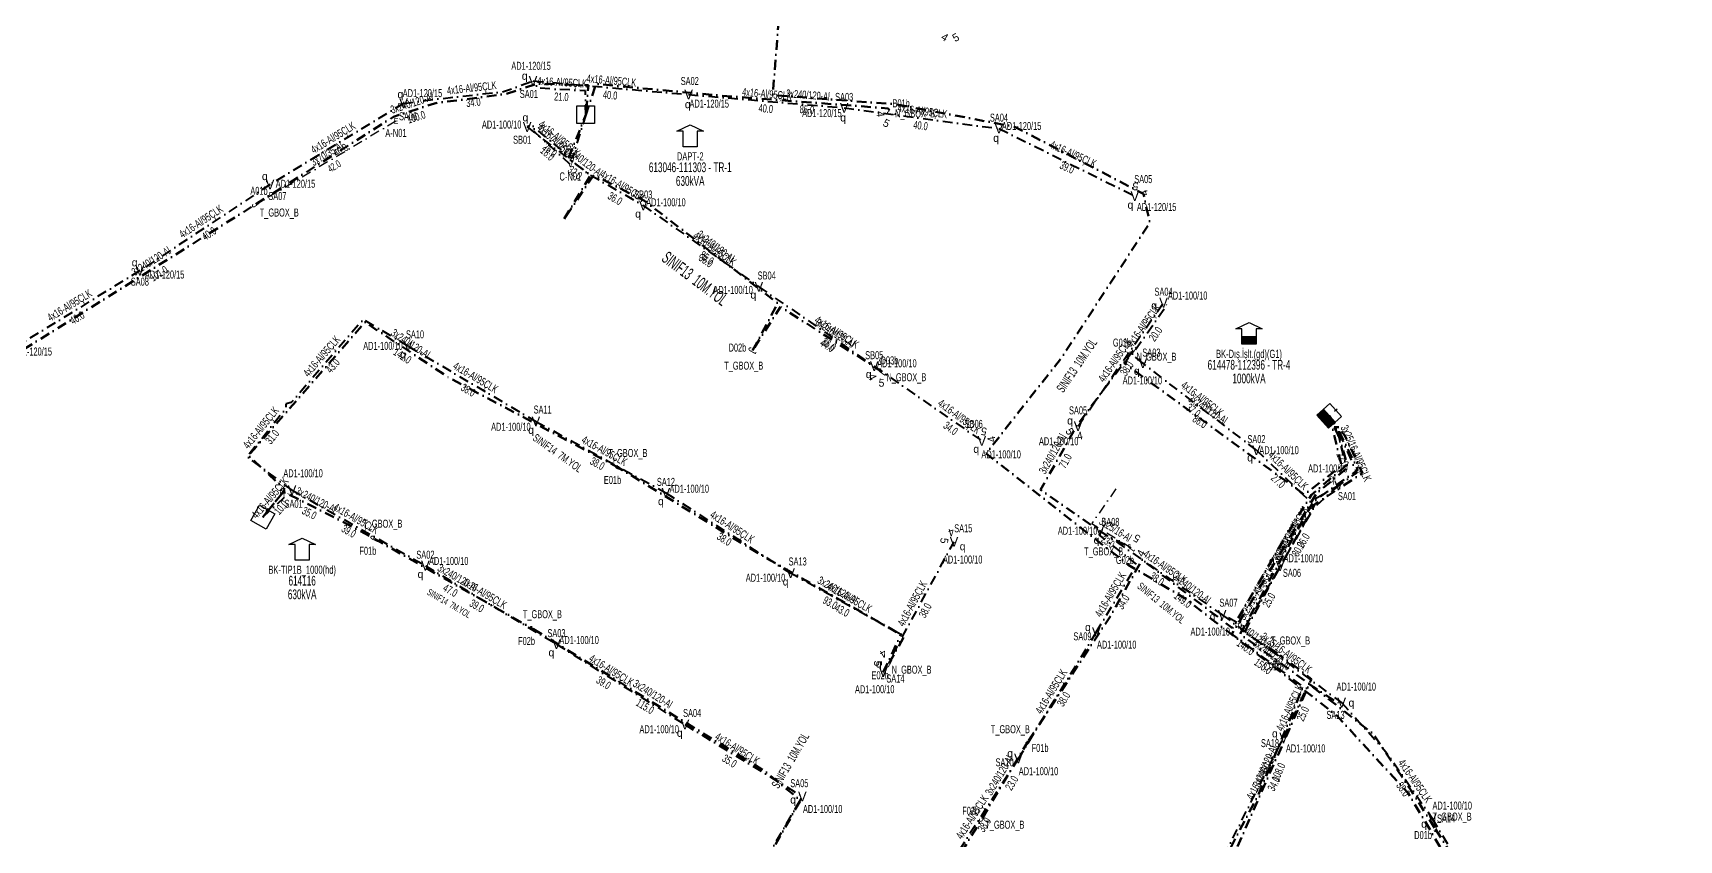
# Model space of a CAD drawing. Header units: millimetres. Extents: x 407682 to 413427, y 4045444 to 4048063.
# Drawn here: x 409132.9 to 409554.6, y 4046983.3 to 4047190 of the extents above; entities that cross this region are included whole.
import ezdxf
from ezdxf.enums import TextEntityAlignment as Align

# ---------------------------------------------------------------- set-up
doc = ezdxf.new("R2010")
doc.units = ezdxf.units.MM
doc.linetypes.add('DASHDOT', pattern=[5, 2.5, -1.25, 0, -1.25])
doc.linetypes.add('DASHED2', pattern=[0])
for name, color, linetype, lineweight in [('DIREK_AYD_YENI', 152, 'Continuous', 25), ('DIREK_BOX_YENI', 5, 'Continuous', 25), ('HAT_ABH_YERALTI_YENI', 6, 'DASHDOT', 80), ('HAT_ABONE_YERALTI_YENI', 30, 'DASHDOT', 30), ('HAT_AYD_YERALTI_YENI', 4, 'DASHDOT', 40), ('HAT_BOX_YERALTI_YENI', 5, 'DASHDOT', 50), ('KULLANICI', 1, 'Continuous', 25), ('NODE_ABONE_YENI', 5, 'Continuous', 25), ('NODE_AYD_YENI', 5, 'Continuous', 25), ('TRAFO_ILERDE', 5, 'DASHED2', 30), ('TRAFO_MEVCUT', 5, 'Continuous', 30)]:
    doc.layers.add(name, color=color, linetype=linetype, lineweight=lineweight)
doc.styles.add('Direk', font='B_CAD')
doc.styles.get("Standard").update_dxf_attribs({"font": 'Arial'})

# ---------------------------------------------------------------- blocks, each defined once
blk = doc.blocks.new('MEV_BINA_KARE')
at = {"layer": 'TRAFO_MEVCUT', "linetype": 'Continuous'}
for p, q in [((-2.25, -2.25), (-2.25, 2.25)), ((-2.25, 2.25), (2.25, 2.25)), ((0, 1.8), (0, 2.7)), ((2.25, 2.25), (2.25, -2.25)), ((2.25, -2.25), (-2.25, -2.25))]:
    blk.add_line(p, q, dxfattribs=at)
blk = doc.blocks.new('MEV_BETKOSK')
at = {"layer": 'TRAFO_MEVCUT', "linetype": 'Continuous'}
for p, q in [((-3.4, 2), (0, 3.6)), ((-1.8, 2), (-3.4, 2)), ((-1.8, -2), (-1.8, 2)), ((0, 3.6), (3.4, 2)), ((3.4, 2), (1.8, 2)), ((1.8, 2), (1.8, -2)), ((1.8, -2), (-1.8, -2))]:
    blk.add_line(p, q, dxfattribs=at)
blk = doc.blocks.new('MEV_BINA_KARE_GUC')
at = {"layer": 'TRAFO_ILERDE'}
blk.add_hatch(color=256, dxfattribs=at).paths.add_polyline_path([(-2.25, 0), (-2.25, -2.25), (2.25, -2.25), (2.25, 0)])
blk.add_line((-2.25, 0), (2.25, 0), dxfattribs=at)
at = {"layer": 'TRAFO_MEVCUT', "linetype": 'Continuous'}
for p, q in [((-2.25, -2.25), (-2.25, 2.25)), ((-2.25, 2.25), (2.25, 2.25)), ((0, 1.8), (0, 2.7)), ((2.25, 2.25), (2.25, -2.25)), ((2.25, -2.25), (-2.25, -2.25))]:
    blk.add_line(p, q, dxfattribs=at)
blk = doc.blocks.new('MEV_BETKOSK_GUC')
at = {"layer": 'TRAFO_ILERDE'}
blk.add_hatch(color=256, dxfattribs=at).paths.add_polyline_path([(-1.8, 0), (-1.8, -2), (1.8, -2), (1.8, 0)])
blk.add_line((-1.8, 0), (1.8, 0), dxfattribs=at)
at = {"layer": 'TRAFO_MEVCUT', "linetype": 'Continuous'}
for p, q in [((-3.4, 2), (0, 3.6)), ((-1.8, 2), (-3.4, 2)), ((-1.8, -2), (-1.8, 2)), ((0, 3.6), (3.4, 2)), ((3.4, 2), (1.8, 2)), ((1.8, 2), (1.8, -2)), ((1.8, -2), (-1.8, -2))]:
    blk.add_line(p, q, dxfattribs=at)
blk = doc.blocks.new('MEV_DAPT')
at = {"layer": 'TRAFO_MEVCUT', "linetype": 'Continuous'}
for p, q in [((-3.4, 2), (0, 3.6)), ((-1.8, 2), (-3.4, 2)), ((-1.8, -2), (-1.8, 2)), ((0, 3.6), (3.4, 2)), ((3.4, 2), (1.8, 2)), ((1.8, 2), (1.8, -2)), ((1.8, -2), (-1.8, -2))]:
    blk.add_line(p, q, dxfattribs=at)

msp = doc.modelspace()

# ---------------------------------------------------------------- linework, layer by layer
at = {"layer": 'HAT_ABH_YERALTI_YENI', "flags": 128}
msp.add_lwpolyline([(409477.614, 4047326.318), (409463.867131, 4047311.200562), (409448.400227, 4047322.628886), (409444.146828, 4047325.077812), (409402.026808, 4047285.838032), (409388.717667, 4047276.210142), (409359.972694, 4047240.244175), (409324.236814, 4047196.749089), (409322.425902, 4047174.096609), (409353.694655, 4047171.767039), (409384.371755, 4047165.999745), (409417.380314, 4047148.820569), (409419.002444, 4047141.422002), (409396.39833, 4047106.790011), (409377.112251, 4047082.319502), (409413.464184, 4047053.829198), (409427.943775, 4047045.23961), (409466.826773, 4047015.293417), (409485.233032, 4046995.291948), (409525.331532, 4046927.836955), (409556.357026, 4046874.000209), (409565.113549, 4046857.88885), (409558.487295, 4046844.88176), (409563.027506, 4046838.623632), (409597.723579, 4046812.205101), (409622.642823, 4046799.367915), (409653.603096, 4046786.62512), (409665.307589, 4046781.716784), (409695.290718, 4046763.805494), (409717.283839, 4046746.72071), (409755.996933, 4046714.284346), (409771.212774, 4046702.258923), (409797.382807, 4046679.131872), (409823.304956, 4046659.223661), (409861.669737, 4046641.803977), (409865.300115, 4046640.515074), (409842.881171, 4046597.354794), (409891.066395, 4046579.42261), (409909.132943, 4046573.439533), (409946.81968, 4046560.477739), (409969.930784, 4046556.958281), (410030.141065, 4046560.595415), (410036.213899, 4046559.891162), (410044.899599, 4046445.84143), (410045.884718, 4046440.561144), (410066.011922, 4046431.989959), (410126.413647, 4046410.047011), (410203.717659, 4046382.265313), (410231.359435, 4046375.043122), (410240.71042, 4046372.795141), (410257.975399, 4046368.50422), (410329.750227, 4046350.535383), (410364.032211, 4046346.93482), (410445.437006, 4046344.471155), (410544.837965, 4046345.839795), (410604.549005, 4046347.655169), (410628.178707, 4046365.598615), (410642.695665, 4046412.371978), (410667.865768, 4046502.105417), (410676.606298, 4046540.492999), (410682.341115, 4046560.377756), (410692.994093, 4046603.333826), (410739.733722, 4046591.210237), (410763.502339, 4046583.712753), (410760.1524, 4046576.693833), (410753.326, 4046568.981)], dxfattribs=at)
at = {"layer": 'HAT_ABONE_YERALTI_YENI', "flags": 128}
for points in [[(409225.914378, 4047167.452468), (409192.397769, 4047147.423892), (409190.054073, 4047146.164898)], [(409410.354, 4047073.256), (409404.17665, 4047064.382858), (409414.274276, 4047058.143677)]]:
    msp.add_lwpolyline(points, dxfattribs=at)
at = {"layer": 'HAT_AYD_YERALTI_YENI', "flags": 128}
for points in [[(409227.863035, 4047171.974425), (409237.610277, 4047173.219667), (409253.454913, 4047174.980182), (409261.027854, 4047177.724996)], [(409261.027854, 4047177.724996), (409300.874763, 4047174.228737)], [(409274.533, 4047169.056), (409274.472176, 4047175.19686), (409262.302594, 4047175.857225), (409261.027854, 4047177.724996)], [(409227.863035, 4047171.974425), (409193.672116, 4047151.214342)], [(409300.874763, 4047174.228737), (409340.729483, 4047170.82267)], [(409274.533, 4047169.056), (409271.068722, 4047157.856973), (409262.070342, 4047165.186298), (409259.520643, 4047165.927168)], [(409340.729483, 4047170.82267), (409380.375918, 4047165.516055)], [(409270.581026, 4047156.318294), (409261.434935, 4047164.648536), (409260.919662, 4047166.623748), (409259.520643, 4047165.927168)], [(409259.520643, 4047165.927168), (409274.987371, 4047154.083459), (409289.269763, 4047145.829688)], [(409380.375918, 4047165.516055), (409415.168502, 4047148.228847)], [(409193.672116, 4047151.214342), (409160.318954, 4047129.133432)], [(409289.269763, 4047145.829688), (409318.877214, 4047125.022232)], [(409160.318954, 4047129.133432), (409126.23803, 4047108.193265)], [(409318.877214, 4047125.022232), (409348.430591, 4047104.675627)], [(409400.638814, 4047089.318963), (409422.534066, 4047120.933566)], [(409417.245, 4047105.419), (409414.496499, 4047107.704763), (409423.389656, 4047120.302202), (409422.440695, 4047120.972056), (409422.534066, 4047120.933566)], [(409229.015, 4047109.808), (409217.507177, 4047116.635439), (409199.092653, 4047095.382019), (409197.803, 4047095.032)], [(409229.015, 4047109.808), (409261.761, 4047090.528)], [(409348.430591, 4047104.675627), (409375.987, 4047085.525)], [(409446.323, 4047083.182), (409417.245, 4047105.419)], [(409199.295327, 4047072.913072), (409187.751641, 4047081.524152), (409197.769097, 4047093.942643), (409197.803, 4047095.032)], [(409464.983, 4047091.973), (409468.273431, 4047085.858111), (409472.013452, 4047077.373287), (409467.344616, 4047074.140747)], [(409261.761, 4047090.528), (409295.065, 4047072.23)], [(409446.323, 4047083.182), (409460.098447, 4047070.034179), (409467.344616, 4047074.140747)], [(409191.805968, 4047065.988725), (409199.295327, 4047072.913072)], [(409199.295327, 4047072.913072), (409233.45182, 4047053.582555)], [(409295.065, 4047072.23), (409327.011, 4047051.652)], [(409467.344616, 4047074.140747), (409461.016674, 4047068.386072), (409452.399804, 4047053.506058)], [(409405.307828, 4047036.542751), (409415.736174, 4047053.937732), (409406.134926, 4047061.417775), (409406.24391, 4047062.53545)], [(409406.24391, 4047062.53545), (409437.554807, 4047041.003434)], [(409350.753257, 4047026.310486), (409368.867, 4047059.715)], [(409233.45182, 4047053.582555), (409267.029023, 4047033.496743)], [(409350.753257, 4047026.310486), (409355.252064, 4047035.924641), (409327.011, 4047051.652)], [(409452.399804, 4047053.506058), (409443.402529, 4047037.880661), (409438.434441, 4047040.671721), (409437.554807, 4047041.003434)], [(409437.554807, 4047041.003434), (409468.170573, 4047018.493994)], [(409267.029023, 4047033.496743), (409299.944445, 4047012.884325)], [(409405.307828, 4047036.542751), (409385.348732, 4047004.206479)], [(409453.308178, 4047009.52558), (409459.730545, 4047023.347752), (409466.86509, 4047018.624418), (409468.170573, 4047018.493994)], [(409468.170573, 4047018.493994), (409479.498101, 4047005.938382), (409491.376738, 4046988.851086)], [(409299.944445, 4047012.884325), (409330.017, 4046994.467)], [(409437.995771, 4046979.272643), (409453.308178, 4047009.52558)], [(409385.348732, 4047004.206479), (409364.753, 4046972.272)], [(409310.623762, 4046961.034452), (409330.017, 4046994.467)], [(409491.376738, 4046988.851086), (409510.88949, 4046956.243533)]]:
    msp.add_lwpolyline(points, dxfattribs=at)
at = {"layer": 'HAT_BOX_YERALTI_YENI', "flags": 128}
for points in [[(409190.054073, 4047146.164898), (409225.277127, 4047168.530067), (409235.761922, 4047171.984587), (409254.1271, 4047174.384899), (409262.109534, 4047177.008496), (409275.227518, 4047176.673569), (409274.533, 4047169.056)], [(409274.533, 4047169.056), (409277.137586, 4047176.945942), (409310.663805, 4047173.825536), (409351.954755, 4047170.705131), (409352.805475, 4047169.409472)], [(409269.021734, 4047142.385712), (409275.743229, 4047153.595663), (409270.082958, 4047157.87715), (409274.533, 4047169.056)], [(409317.238265, 4047108.652742), (409323.705792, 4047120.813411), (409289.576919, 4047147.016786), (409276.564691, 4047153.613693), (409269.021734, 4047142.385712)], [(409104.511964, 4047093.003133), (409138.335068, 4047113.782803), (409190.054073, 4047146.164898)], [(409350.428706, 4047103.219441), (409324.398551, 4047119.877227), (409317.238265, 4047108.652742)], [(409283.121721, 4047078.568903), (409239.23166, 4047101.862214), (409218.005645, 4047115.918553), (409188.114676, 4047081.776085), (409197.454123, 4047073.097003), (409191.805968, 4047065.988725)], [(409414.711799, 4047108.65501), (409400.445306, 4047089.639045), (409391.009317, 4047072.971644), (409408.053737, 4047061.18659), (409414.274276, 4047058.143677)], [(409464.983, 4047091.973), (409468.163199, 4047079.131341), (409458.584279, 4047071.802016), (409412.538687, 4047105.371451), (409414.711799, 4047108.65501)], [(409387.943896, 4047008.775173), (409408.773118, 4047040.416654), (409417.040861, 4047055.080393), (409440.222517, 4047037.568692), (409453.446937, 4047060.449382), (409460.443003, 4047071.743982), (409469.294564, 4047079.231793), (409467.290295, 4047087.006037), (409464.983, 4047091.973)], [(409432.632327, 4046967.851351), (409446.851487, 4046994.957531), (409454.601348, 4047013.49284), (409458.280524, 4047022.568141), (409440.007283, 4047036.058453), (409461.656833, 4047072.005892), (409469.771652, 4047078.735001), (409467.37134, 4047087.108182), (409464.983, 4047091.973)], [(409491.967128, 4046986.472545), (409485.764183, 4046996.253028), (409476.353799, 4047010.417708), (409458.706895, 4047024.137808), (409447.242077, 4047032.382172), (409442.136915, 4047036.06898), (409454.95899, 4047059.353665), (409460.942001, 4047069.980633), (409472.30012, 4047078.134935), (409467.527328, 4047087.974981), (409464.983, 4047091.973)], [(409464.983, 4047091.973), (409468.882379, 4047087.038491), (409473.518974, 4047077.309938), (409461.267127, 4047069.321291), (409449.506015, 4047048.165907), (409443.265614, 4047036.527805), (409452.449329, 4047030.670403)], [(409352.186, 4047028.569), (409356.119216, 4047035.48281), (409320.063291, 4047055.963556), (409283.121721, 4047078.568903)], [(409191.805968, 4047065.988725), (409197.097611, 4047072.535825), (409212.057695, 4047064.94414), (409220.412544, 4047060.464579)], [(409220.412544, 4047060.464579), (409261.148208, 4047037.312231)], [(409261.148208, 4047037.312231), (409320.307265, 4047000.989569), (409329.508399, 4046993.511669), (409317.857675, 4046972.785645), (409309.195116, 4046977.412809)], [(409454.821502, 4046942.917109), (409439.087635, 4046957.329348), (409432.338851, 4046962.771916), (409440.031014, 4046978.446512), (409460.429393, 4047024.52907), (409452.449329, 4047030.670403)], [(409376.125211, 4046989.003893), (409387.943896, 4047008.775173)], [(409357.455597, 4046958.377278), (409376.125211, 4046989.003893)], [(409542.452882, 4046900.319608), (409505.156154, 4046965.66955), (409491.967128, 4046986.472545)]]:
    msp.add_lwpolyline(points, dxfattribs=at)

# ---------------------------------------------------------------- block references
at = {"layer": 'TRAFO_MEVCUT'}
for name, p in [('MEV_BINA_KARE', (409274.533, 4047169.056)), ('MEV_BINA_KARE', (409274.533, 4047169.056)), ('MEV_DAPT', (409301.295103, 4047162.860185)), ('MEV_DAPT', (409301.295103, 4047162.860185)), ('MEV_BETKOSK_GUC', (409444.432051, 4047112.277595)), ('MEV_BETKOSK_GUC', (409444.432051, 4047112.277595)), ('MEV_BETKOSK', (409201.893089, 4047056.996322)), ('MEV_BETKOSK', (409201.893089, 4047056.996322))]:
    msp.add_blockref(name, p, dxfattribs=at)
for name, p, rotation in [('MEV_BINA_KARE_GUC', (409464.983, 4047091.973), 311.981698), ('MEV_BINA_KARE_GUC', (409464.983, 4047091.973), 311.981698), ('MEV_BINA_KARE', (409191.805968, 4047065.988725), 330.708638), ('MEV_BINA_KARE', (409191.805968, 4047065.988725), 330.708638)]:
    msp.add_blockref(name, p, dxfattribs=dict(at, rotation=rotation))

# ---------------------------------------------------------------- texts
at = {"layer": 'DIREK_AYD_YENI', "width": 0.53}
for s, p in [('AD1-120/15', (409260.522015, 4047181.591039)), ('SA02', (409301.17674, 4047177.715686)), ('AD1-120/15', (409232.700915, 4047174.598636)), ('SA01', (409259.953161, 4047174.394075)), ('AD1-120/15', (409306.147398, 4047171.914073)), ('SA03', (409340.729907, 4047173.634146)), ('SA06', (409229.018268, 4047168.670573)), ('AD1-100/10', (409252.995237, 4047166.554015)), ('AD1-120/15', (409335.011129, 4047169.491294)), ('SA04', (409380.378547, 4047168.326251)), ('SB01', (409258.239867, 4047162.669928)), ('AD1-120/15', (409386.178714, 4047166.195373)), ('AD1-120/15', (409200.174912, 4047151.399639)), ('SA05', (409417.346564, 4047152.59113)), ('SA07', (409195.546768, 4047148.258723)), ('SB03', (409289.270187, 4047148.641163)), ('AD1-100/10', (409295.072559, 4047146.648874)), ('AD1-120/15', (409420.769442, 4047145.445937)), ('SA08', (409160.318275, 4047126.323556)), ('AD1-120/15', (409166.64675, 4047128.142416)), ('SB04', (409320.875838, 4047127.89547)), ('AD1-100/10', (409312.274542, 4047124.203519)), ('SA04', (409422.536695, 4047123.743762)), ('AD1-100/10', (409428.714351, 4047122.75792)), ('SA10', (409230.795819, 4047112.821086)), ('AD1-120/15', (409132.740826, 4047108.428379)), ('AD1-100/10', (409222.587328, 4047109.881301)), ('SB05', (409348.426945, 4047107.485822)), ('SA03', (409419.427497, 4047108.155184)), ('AD1-100/10', (409354.233387, 4047105.410332)), ('AD1-100/10', (409417.121081, 4047101.034124)), ('SA11', (409263.491759, 4047093.570117)), ('SA05', (409400.635168, 4047093.354158)), ('AD1-100/10', (409255.353408, 4047089.155097)), ('SB06', (409373.919051, 4047089.898294)), ('AD1-100/10', (409380.930938, 4047082.089156)), ('AD1-100/10', (409395.676041, 4047085.451917)), ('SA02', (409446.328935, 4047085.992196)), ('AD1-100/10', (409452.125796, 4047083.161597)), ('AD1-100/10', (409464.61601, 4047078.487266)), ('AD1-100/10', (409202.123526, 4047077.249159)), ('SA12', (409295.070935, 4047075.040196)), ('AD1-100/10', (409301.042793, 4047073.293425)), ('SA01', (409469.522963, 4047071.401257)), ('SA01', (409199.699061, 4047069.436436)), ('SA15', (409371.233757, 4047063.155951)), ('AD1-100/10', (409400.516238, 4047062.53561)), ('SA08', (409408.916371, 4047064.795527)), ('SA02', (409233.457755, 4047056.392751)), ('AD1-100/10', (409239.423763, 4047054.792749)), ('SA13', (409328.811038, 4047054.653644)), ('AD1-100/10', (409371.082621, 4047055.155124)), ('AD1-100/10', (409458.343695, 4047055.479358)), ('AD1-100/10', (409320.585042, 4047050.5005)), ('SA06', (409455.430763, 4047051.755833)), ('SA07', (409439.175729, 4047044.105468)), ('SA03', (409267.029447, 4047036.308218)), ('AD1-100/10', (409434.495295, 4047036.701455)), ('AD1-100/10', (409272.831819, 4047034.535973)), ('SA09', (409401.768079, 4047035.495352)), ('AD1-100/10', (409410.538405, 4047033.360811)), ('SA14', (409353.854379, 4047024.687821)), ('AD1-100/10', (409348.553843, 4047021.951238)), ('AD1-100/10', (409471.900068, 4047022.616602)), ('SA04', (409301.78724, 4047015.85991)), ('SA13', (409466.591172, 4047015.370616)), ('AD1-100/10', (409293.344705, 4047011.7004)), ('SA18', (409449.799777, 4047008.135954)), ('AD1-100/10', (409458.941603, 4047006.792101)), ('SA10', (409381.814918, 4047003.22962)), ('SA05', (409329.24624, 4046997.881078)), ('AD1-100/10', (409390.504108, 4047000.953438)), ('AD1-100/10', (409335.225239, 4046991.263581)), ('AD1-100/10', (409496.483279, 4046992.148516)), ('SA14', (409494.91513, 4046988.851246))]:
    msp.add_text(s, height=2.05, dxfattribs=at).set_placement(p, align=Align.MIDDLE_CENTER)
at = {"layer": 'DIREK_AYD_YENI', "color": 4, "style": 'Direk'}
for p in [(409258.891963, 4047179.025531), (409227.037869, 4047174.334319), (409300.659065, 4047171.73806), (409259.065444, 4047168.386694), (409340.457134, 4047168.337549), (409379.644054, 4047163.12558), (409192.333079, 4047153.325498), (409414.056087, 4047145.989978), (409287.924266, 4047143.722643), (409158.974353, 4047131.241048), (409317.449625, 4047122.969918), (409420.136349, 4047120.225786), (409227.742987, 4047107.655796), (409347.008396, 4047102.619571), (409415.686073, 4047103.464583), (409260.524744, 4047088.35506), (409398.583583, 4047090.742349), (409374.560295, 4047083.472072), (409444.698202, 4047081.281992), (409465.576849, 4047075.908514), (409196.798792, 4047072.782811), (409293.785399, 4047070.082299), (409371.064689, 4047058.523294), (409405.367713, 4047060.195339), (409450.234833, 4047054.756219), (409232.194364, 4047051.421813), (409325.725259, 4047049.507969), (409435.093032, 4047040.569247), (409403.171989, 4047037.842055), (409265.723827, 4047031.364499), (409349.563638, 4047028.510621), (409470.670572, 4047018.49362), (409298.628162, 4047010.758907), (409451.058975, 4047010.61695), (409383.234457, 4047005.540586), (409327.649924, 4046993.663984), (409489.276537, 4046987.494931)]:
    msp.add_text('q', height=2, dxfattribs=at).set_placement(p, align=Align.MIDDLE_CENTER)
at = {"layer": 'DIREK_AYD_YENI', "style": 'Direk'}
for p in [(409261.027854, 4047177.724996), (409227.863035, 4047171.974425), (409300.874763, 4047174.228737), (409340.729483, 4047170.82267), (409259.520643, 4047165.927168), (409380.375918, 4047165.516055), (409193.672116, 4047151.214342), (409289.269763, 4047145.829688), (409415.168502, 4047148.228847), (409160.318954, 4047129.133432), (409318.877214, 4047125.022232), (409422.534066, 4047120.933566), (409229.015, 4047109.808), (409348.430591, 4047104.675627), (409417.245, 4047105.419), (409261.761, 4047090.528), (409400.638814, 4047089.318963), (409375.987, 4047085.525), (409446.323, 4047083.182), (409467.344616, 4047074.140747), (409199.295327, 4047072.913072), (409295.065, 4047072.23), (409406.24391, 4047062.53545), (409368.867, 4047059.715), (409233.45182, 4047053.582555), (409452.399804, 4047053.506058), (409327.011, 4047051.652), (409437.554807, 4047041.003434), (409405.307828, 4047036.542751), (409267.029023, 4047033.496743), (409350.753257, 4047026.310486), (409468.170573, 4047018.493994), (409299.944445, 4047012.884325), (409453.308178, 4047009.52558), (409385.348732, 4047004.206479), (409330.017, 4046994.467), (409491.376738, 4046988.851086)]:
    msp.add_text('V', height=2.5, dxfattribs=at).set_placement(p, align=Align.MIDDLE_CENTER)
at = {"layer": 'DIREK_AYD_YENI', "color": 32, "style": 'Direk'}
for s, rotation, p in [('5', 176.078839, (409415.339462, 4047150.722994)), ('4', 108.578839, (409417.538218, 4047149.02537)), ('5', 167.702211, (409376.519482, 4047087.967634)), ('5', 302.79478, (409398.537274, 4047087.964883)), ('4', 370.29478, (409401.085595, 4047086.859209)), ('4', 100.202212, (409378.447472, 4047085.967807)), ('4', 196.531046, (409368.155663, 4047062.111664)), ('5', 264.031045, (409366.380554, 4047059.974974))]:
    msp.add_text(s, height=2, rotation=rotation, dxfattribs=at).set_placement(p, align=Align.MIDDLE_CENTER)
at = {"layer": 'DIREK_BOX_YENI', "color": 32, "style": 'Direk'}
for s, rotation, p in [('4', 328.537806, (409366.50058, 4047188.934643)), ('5', 388.537806, (409369.299668, 4047188.863194)), ('4', 273.288625, (409350.010086, 4047169.248847)), ('5', 333.288625, (409351.546885, 4047166.908282)), ('4', 297.38312, (409347.942444, 4047101.931614)), ('5', 357.38312, (409350.300866, 4047100.422361)), ('5', 149.699853, (409415.68696, 4047060.561181)), ('4', 421.111042, (409416.725838, 4047056.790959)), ('5', 270.36477, (409349.386057, 4047028.551174)), ('4', 210.36477, (409350.770591, 4047030.984909))]:
    msp.add_text(s, height=2, rotation=rotation, dxfattribs=at).set_placement(p, align=Align.MIDDLE_CENTER)
at = {"layer": 'DIREK_BOX_YENI', "width": 0.53}
for s, p in [('B01b', (409355.321368, 4047171.996855)), ('N_GBOX_B', (409358.881451, 4047169.387437)), ('A01b', (409190.822151, 4047149.57958)), ('T_GBOX_B', (409196.027908, 4047144.023674)), ('D02b', (409313.386332, 4047109.43489)), ('G01b', (409411.881434, 4047110.713902)), ('T_GBOX_B', (409314.993313, 4047104.80637)), ('D03b', (409352.315272, 4047106.167469)), ('N_GBOX_B', (409420.730645, 4047107.107356)), ('N_GBOX_B', (409356.657831, 4047101.843727)), ('T_GBOX_B', (409285.332054, 4047082.442526)), ('E01b', (409281.387108, 4047075.528982)), ('T_GBOX_B', (409222.548731, 4047064.333434)), ('F01b', (409218.720774, 4047057.400609)), ('T_GBOX_B', (409407.198157, 4047057.238953)), ('G02b', (409412.659361, 4047055.038512)), ('T_GBOX_B', (409263.420334, 4047041.157156)), ('F02b', (409259.367583, 4047034.299031)), ('T_GBOX_B', (409455.080804, 4047034.42079)), ('C01b', (409450.439031, 4047027.80532)), ('E02b', (409349.947164, 4047025.503347)), ('N_GBOX_B', (409358.003472, 4047026.947025)), ('T_GBOX_B', (409383.289822, 4047011.69615)), ('F01b', (409390.908397, 4047006.914601)), ('F02b', (409373.12884, 4046990.812693)), ('T_GBOX_B', (409381.889495, 4046987.24146)), ('T_GBOX_B', (409496.462001, 4046989.322773)), ('D01b', (409489.011294, 4046984.598232))]:
    msp.add_text(s, height=2.05, dxfattribs=at).set_placement(p, align=Align.MIDDLE_CENTER)
at = {"layer": 'DIREK_BOX_YENI', "style": 'Direk', "width": 0.8}
for rotation, p in [(269.104661, (409352.805475, 4047169.409472)), (308.367485, (409190.054073, 4047146.164898)), (241.624478, (409317.238265, 4047108.652742)), (324.259862, (409414.711799, 4047108.65501)), (235.304846, (409350.428706, 4047103.219441)), (249.512986, (409283.121721, 4047078.568903)), (244.112974, (409220.412544, 4047060.464579)), (233.403371, (409414.274276, 4047058.143677)), (243.434949, (409261.148208, 4047037.312231)), (332.289572, (409352.186, 4047028.569)), (233.109867, (409452.449329, 4047030.670403)), (336.695109, (409387.943896, 4047008.775173)), (330.622265, (409376.125211, 4046989.003893)), (24.120983, (409491.967128, 4046986.472545))]:
    msp.add_text('J', height=2.25, rotation=rotation, dxfattribs=at).set_placement(p, align=Align.MIDDLE_CENTER)
at = {"layer": 'HAT_ABONE_YERALTI_YENI', "lineweight": 30, "width": 0.53}
for s, rotation, p in [('3x70/35-Al', 390.861342, (409208.720056, 4047158.16783)), ('3x25/16-Al', 328.288663, (409409.672257, 4047061.986369))]:
    msp.add_text(s, height=2.05, rotation=rotation, dxfattribs=at).set_placement(p, align=Align.CENTER)
for s, rotation, p in [('42.0', 390.861342, (409209.592092, 4047156.708531)), ('23.0', 328.288663, (409408.778669, 4047060.540167))]:
    msp.add_text(s, height=1.9, rotation=rotation, dxfattribs=at).set_placement(p, align=Align.TOP_CENTER)
at = {"layer": 'HAT_AYD_YERALTI_YENI', "lineweight": 30, "width": 0.53}
for s, rotation, p in [('4x16-Al/95ÇLK', 6.340192, (409245.438728, 4047174.944726)), ('4x16-Al/95ÇLK', 356.893973, (409268.433441, 4047176.375793)), ('4x16-Al/95ÇLK', 354.985579, (409281.025604, 4047176.823613)), ('4x16-Al/95ÇLK', 355.115253, (409320.874502, 4047173.372616)), ('4x16-Al/95ÇLK', 352.376359, (409360.665466, 4047169.01185)), ('4x16-Al/95ÇLK', 391.265337, (409210.326424, 4047162.32094)), ('4x16-Al/95ÇLK', 317.672801, (409266.580339, 4047161.11183)), ('4x16-Al/95ÇLK', 320.836629, (409267.106336, 4047162.180682)), ('4x16-Al/95ÇLK', 335.714391, (409398.955643, 4047158.065127)), ('4x16-Al/95ÇLK', 328.767051, (409283.459406, 4047149.940026)), ('4x16-Al/95ÇLK', 393.505893, (409176.526315, 4047140.882641)), ('4x16-Al/95ÇLK', 324.150836, (409306.948475, 4047133.904562)), ('4x16-Al/95ÇLK', 391.5676, (409142.833513, 4047119.387568)), ('4x16-Al/95ÇLK', 54.779837, (409418.248677, 4047114.493694)), ('4x16-Al/95ÇLK', 327.312196, (409338.301281, 4047112.542389)), ('4x16-Al/95ÇLK', 409.09348, (409207.657503, 4047106.565332)), ('4x16-Al/95ÇLK', 55.294778, (409410.887662, 4047105.610216)), ('4x16-Al/95ÇLK', 329.510891, (409245.818989, 4047100.900426)), ('4x16-Al/95ÇLK', 322.199835, (409431.831112, 4047095.499287)), ('4x16-Al/95ÇLK', 51.108394, (409192.098784, 4047088.267069)), ('4x16-Al/95ÇLK', 323.553378, (409369.621884, 4047090.962195)), ('3x25/16-Al/95ÇLK', 293.78738, (409470.921233, 4047081.958541)), ('4x16-Al/95ÇLK', 331.215708, (409278.82213, 4047082.12406)), ('4x16-Al/95ÇLK', 316.335416, (409453.797593, 4047077.222974)), ('4x16-Al/95ÇLK', 49.153706, (409194.39603, 4047070.284075)), ('4x16-Al/95ÇLK', 330.253862, (409215.190233, 4047064.778565)), ('4x16-Al/95ÇLK', 327.212372, (409311.498464, 4047062.655906)), ('3x25/16-Al/95ÇLK', 419.92529, (409455.972672, 4047061.372024)), ('4x16-Al/95ÇLK', 325.484303, (409422.380996, 4047052.469817)), ('4x16-Al/95ÇLK', 329.290357, (409248.034556, 4047045.641303)), ('4x16-Al/95ÇLK', 59.05718, (409409.792972, 4047045.677297)), ('3x25/16-Al/95ÇLK', 420.066192, (409447.164554, 4047046.117509)), ('4x16-Al/95ÇLK', 330.886706, (409341.54509, 4047044.530931)), ('4x16-Al/95ÇLK', 61.53074, (409359.063102, 4047043.418057)), ('3x25/16-Al/95ÇLK', 323.675789, (409453.366191, 4047030.433541)), ('4x16-Al/95ÇLK', 328.281039, (409280.545029, 4047025.941168)), ('4x16-Al/95ÇLK', 418.315642, (409394.604968, 4047020.821068)), ('4x16-Al/95ÇLK', 65.07842, (409455.748509, 4047016.794837)), ('4x16-Al/95ÇLK', 327.957253, (409312.816611, 4047005.868836)), ('4x16-Al/95ÇLK', 61.571084, (409448.411916, 4046999.013015)), ('4x16-Al/95ÇLK', 304.806007, (409486.135345, 4046997.879914)), ('4x16-Al/95ÇLK', 417.1812, (409374.336706, 4046988.699778))]:
    msp.add_text(s, height=2.05, rotation=rotation, dxfattribs=at).set_placement(p, align=Align.CENTER)
for s, rotation, p in [('34.0', 6.340192, (409245.626462, 4047173.255124)), ('21.0', 356.893973, (409268.341329, 4047174.678291)), ('40.0', 354.985579, (409280.877013, 4047175.13012)), ('40.0', 355.115253, (409320.729744, 4047171.678791)), ('40.0', 352.376359, (409360.439935, 4047167.326876)), ('40.0', 391.265337, (409211.208727, 4047160.867826)), ('16.0', 317.672801, (409265.435621, 4047159.855)), ('26.0', 320.836629, (409266.032728, 4047160.862589)), ('39.0', 335.714391, (409398.256458, 4047156.515566)), ('36.0', 328.767051, (409282.577924, 4047148.486413)), ('40.0', 393.505893, (409177.464754, 4047139.465132)), ('36.0', 324.150836, (409305.952865, 4047132.526608)), ('40.0', 391.5676, (409143.72347, 4047117.939129)), ('20.0', 54.779837, (409419.637478, 4047113.51327)), ('36.0', 327.312196, (409337.383177, 4047111.111626)), ('43.0', 409.09348, (409208.942327, 4047105.452126)), ('38.0', 55.294778, (409412.285218, 4047104.642313)), ('38.0', 329.510891, (409244.956453, 4047099.435492)), ('37.0', 322.199835, (409430.789166, 4047094.156026)), ('31.0', 51.108394, (409193.421954, 4047087.199726)), ('34.0', 323.553378, (409368.611959, 4047089.594697)), ('38.0', 331.215708, (409278.003557, 4047080.634114)), ('22.0', 293.78738, (409469.36565, 4047081.272857)), ('27.0', 316.335416, (409452.623853, 4047075.993204)), ('10.0', 49.153706, (409195.682023, 4047069.17222)), ('39.0', 330.253862, (409214.346764, 4047063.302571)), ('38.0', 327.212372, (409310.577869, 4047061.226744)), ('26.0', 419.92529, (409457.443806, 4047060.520105)), ('38.0', 325.484303, (409421.417721, 4047051.069067)), ('34.0', 59.05718, (409411.25103, 4047044.803187)), ('25.0', 420.066192, (409448.637779, 4047045.26921)), ('39.0', 329.290357, (409247.166387, 4047044.1797)), ('43.0', 330.886706, (409340.717975, 4047043.04571)), ('38.0', 61.53074, (409360.557526, 4047042.607689)), ('38.0', 323.675789, (409452.359189, 4047029.063888)), ('39.0', 328.281039, (409279.651248, 4047024.495085)), ('38.0', 418.315642, (409396.051591, 4047019.928161)), ('25.0', 65.07842, (409457.290214, 4047016.078495)), ('35.0', 327.957253, (409311.914673, 4047004.427826)), ('34.0', 61.571084, (409449.90691, 4046998.203699)), ('38.0', 304.806007, (409484.739493, 4046996.909554)), ('38.0', 417.1812, (409375.765367, 4046987.778405))]:
    msp.add_text(s, height=2.05, rotation=rotation, dxfattribs=at).set_placement(p, align=Align.TOP_CENTER)
at = {"layer": 'HAT_BOX_YERALTI_YENI', "lineweight": 30, "width": 0.53}
for rotation, p in [(18.235968, (409230.253533, 4047171.064636)), (355.678305, (409331.373333, 4047173.112917)), (322.895765, (409273.42587, 4047156.414315)), (322.483763, (409307.158994, 4047134.589302)), (32.051339, (409163.743494, 4047130.694288)), (326.486589, (409229.087965, 4047109.599076)), (327.38312, (409337.871795, 4047112.264284)), (326.810426, (409433.356121, 4047092.77001)), (420.484307, (409394.987624, 4047081.724107)), (333.093907, (409204.962303, 4047069.497969)), (420.928593, (409454.643659, 4047059.156613)), (330.388016, (409241.200381, 4047049.627388)), (330.402246, (409338.511075, 4047046.46227)), (322.932163, (409429.144035, 4047047.002777)), (324.164215, (409445.187141, 4047034.91467)), (323.563216, (409449.648749, 4047029.997132)), (328.450778, (409291.172483, 4047019.875262)), (59.130271, (409381.304968, 4046999.325657)), (66.123491, (409449.452946, 4047001.831843))]:
    msp.add_text('3x240/120-Al', height=2.05, rotation=rotation, dxfattribs=at).set_placement(p, align=Align.CENTER)
for s, rotation, p in [('100.0', 18.235968, (409230.785516, 4047169.450017)), ('85.0', 355.678305, (409331.245227, 4047171.41775)), ('32.0', 322.895765, (409272.400316, 4047155.058498)), ('85.0', 322.483763, (409306.123717, 4047133.240895)), ('101.0', 32.051339, (409164.645648, 4047129.253414)), ('142.0', 326.486589, (409228.14934, 4047108.18169)), ('44.0', 327.38312, (409336.955463, 4047110.832384)), ('86.0', 326.810426, (409432.425522, 4047091.347342)), ('71.0', 420.484307, (409396.466999, 4047080.886582)), ('35.0', 333.093907, (409204.193003, 4047067.981995)), ('80.0', 420.928593, (409456.129484, 4047058.330585)), ('47.0', 330.388016, (409240.360371, 4047048.149422)), ('93.0', 330.402246, (409337.671432, 4047044.984096)), ('149.0', 322.932163, (409428.119343, 4047045.646309)), ('140.0', 324.164215, (409444.191852, 4047033.536482)), ('150.0', 323.563216, (409448.639059, 4047028.629461)), ('115.0', 328.450778, (409290.28299, 4047018.426537)), ('23.0', 59.130271, (409382.764139, 4046998.453408)), ('108.0', 66.123491, (409451.00746, 4047001.143739))]:
    msp.add_text(s, height=2.05, rotation=rotation, dxfattribs=at).set_placement(p, align=Align.TOP_CENTER)
at = {"layer": 'KULLANICI', "width": 0.53}
for s, height, rotation, p in [('SINIF13  10M.YOL', 3.1411, 322.975, (409302.504874, 4047127.127403)), ('SINIF13  10M.YOL', 3.1411, 322.975, (409302.504874, 4047127.127403)), ('SINIF13  10M.YOL', 2.3051, 55.9311, (409400.2981, 4047104.8707)), ('SINIF13  10M.YOL', 2.3051, 55.9311, (409400.2981, 4047104.8707)), ('SINIF14  7M.YOL', 2.0163, 324.6097, (409267.322, 4047082.4342)), ('SINIF14  7M.YOL', 2.0163, 324.6097, (409267.322, 4047082.4342)), ('SINIF14  7M.YOL', 1.7041, 330.0184, (409239.4978, 4047043.9477)), ('SINIF14  7M.YOL', 1.7041, 330.0184, (409239.4978, 4047043.9477)), ('SINIF13  10M.YOL', 1.8993, 320.6849, (409421.9525, 4047044.0454)), ('SINIF13  10M.YOL', 1.8993, 320.6849, (409421.9525, 4047044.0454)), ('SINIF13  10M.YOL', 2.2104, 59.5637, (409326.9272, 4047003.6964)), ('SINIF13  10M.YOL', 2.2104, 59.5637, (409326.9272, 4047003.6964))]:
    msp.add_text(s, height=height, rotation=rotation, dxfattribs=at).set_placement(p, align=Align.MIDDLE_CENTER)
at = {"layer": 'NODE_ABONE_YENI', "style": 'Direk'}
msp.add_text('E', height=1.4, dxfattribs=at).set_placement((409225.914378, 4047167.452468), align=Align.MIDDLE_CENTER)
at = {"layer": 'NODE_ABONE_YENI', "width": 0.6}
msp.add_text('A-N01', height=2.1, dxfattribs=at).set_placement((409225.914378, 4047165.452468), align=Align.TOP_CENTER)
at = {"layer": 'NODE_AYD_YENI', "style": 'Direk'}
msp.add_text('V', height=1.4, dxfattribs=at).set_placement((409270.581026, 4047156.318294), align=Align.MIDDLE_CENTER)
msp.add_text('V', height=1.4, dxfattribs=at).set_placement((409270.581026, 4047156.318294), align=Align.MIDDLE_CENTER)
at = {"layer": 'NODE_AYD_YENI', "width": 0.6}
msp.add_text('C-N01', height=2.1, dxfattribs=at).set_placement((409270.581026, 4047154.318294), align=Align.TOP_CENTER)
at = {"layer": 'TRAFO_MEVCUT', "width": 0.6}
for s, height, p in [('DAPT-2', 2.1, (409301.295103, 4047157.360185)), ('DAPT-2', 2.1, (409301.295103, 4047157.360185)), ('613046-111303 - TR-1', 2.5, (409301.295103, 4047154.360185)), ('613046-111303 - TR-1', 2.5, (409301.295103, 4047154.360185)), ('630kVA', 2.5, (409301.295103, 4047150.860185)), ('630kVA', 2.5, (409301.295103, 4047150.860185)), ('BK-Dış.İşlt.(gd)(G1)', 2.1, (409444.432051, 4047106.777595)), ('BK-Dış.İşlt.(gd)(G1)', 2.1, (409444.432051, 4047106.777595)), ('614478-112396 - TR-4', 2.5, (409444.432051, 4047103.777595)), ('614478-112396 - TR-4', 2.5, (409444.432051, 4047103.777595)), ('1000kVA', 2.5, (409444.432051, 4047100.277595)), ('1000kVA', 2.5, (409444.432051, 4047100.277595)), ('BK-TIP1B_1000(hd)', 2.1, (409201.893089, 4047051.496322)), ('BK-TIP1B_1000(hd)', 2.1, (409201.893089, 4047051.496322)), ('614116', 2.5, (409201.893089, 4047048.496322)), ('614116', 2.5, (409201.893089, 4047048.496322)), ('630kVA', 2.5, (409201.893089, 4047044.996322)), ('630kVA', 2.5, (409201.893089, 4047044.996322))]:
    msp.add_text(s, height=height, dxfattribs=at).set_placement(p, align=Align.CENTER)

doc.saveas('drawing.dxf')
